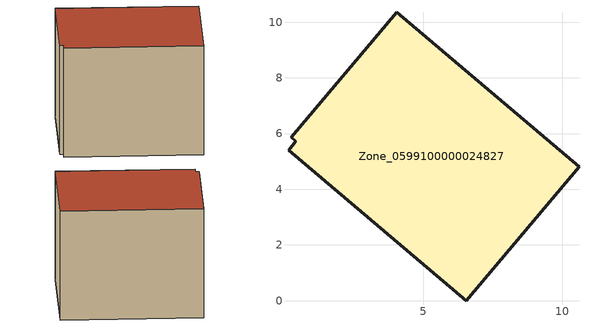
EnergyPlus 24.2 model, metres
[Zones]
Zone_0599100000024827
 floor ground (C_G): 0.43,5.72 0.27,5.87 4.05,10.35 10.6,4.8 6.55,0 0.17,5.41 z0
 wall outside (C_F): 6.55,0 10.6,4.8 4.05,10.35 0.27,5.87 0.43,5.72 0.17,5.41 6.55,0 z0:7.04
 roof outside (C_R): 0.43,5.72 0.17,5.41 6.55,0 10.6,4.8 4.05,10.35 0.27,5.87 z7.04
[BUILDING]
Pand.0599100000024827: North Axis=0; Terrain=City; Loads Convergence Tolerance Value=0.04; Temperature Convergence Tolerance Value=0.4; Solar Distribution=FullExterior; Maximum Number of Warmup Days=25; Minimum Number of Warmup Days=1
[Site:Location]
Rotterdam.The.Hague.AP_ZH_NLD Design_Conditions: Latitude=51.96; Longitude=4.45; Time Zone=1; Elevation=-4.5
[SITE:GROUNDTEMPERATURE:BUILDINGSURFACE]
18, 18, 18, 18, 18, 18, 18, 18, 18, 18, 18, 18
[MATERIAL] Thermal Absorptance=0.9; Solar Absorptance=0.7; Visible Absorptance=0.7
Name | Roughness | Thickness | Conductivity | Density | Specific Heat
G.TC.1946-1964 | MediumSmooth | 0.15 | 1 | 540 | 1210
F.TC.1946-1964 | Rough | 0.3 | 0.857143 | 1920 | 840
R.TC.1946-1964 | MediumRough | 0.2 | 0.235294 | 1500 | 1000
[CONSTRUCTION]
C_G: G.TC.1946-1964
C_F: F.TC.1946-1964
C_R: R.TC.1946-1964
[ZONE]
Zone_0599100000024827: Type=1; Multiplier=1; Ceiling Height=Autocalculate; Volume=Autocalculate; Floor Area=autocalculate; Part of Total Floor Area=Yes
[ZONEINFILTRATION:DESIGNFLOWRATE]
Infil_Zone_0599100000024827: Zone or ZoneList or Space or SpaceList=Zone_0599100000024827; Schedule=AlwaysOn; Design Flow Rate Calculation Method=Flow/Area; Flow Rate per Floor Area=0.003; Constant Term Coefficient=1; Temperature Term Coefficient=0; Velocity Term Coefficient=0; Velocity Squared Term Coefficient=0
[HVACTEMPLATE:ZONE:IDEALLOADSAIRSYSTEM]
Zone_0599100000024827: Maximum Heating Supply Air Temperature=50; Minimum Cooling Supply Air Temperature=13; Maximum Heating Supply Air Humidity Ratio=0.0156; Minimum Cooling Supply Air Humidity Ratio=0.0077; Heating Limit=NoLimit; Cooling Limit=NoLimit; Dehumidification Control Type=ConstantSensibleHeatRatio; Cooling Sensible Heat Ratio=0.7; Dehumidification Setpoint=60; Humidification Control Type=None; Humidification Setpoint=30; Outdoor Air Method=None; Outdoor Air Flow Rate per Person=0.00944; Outdoor Air Flow Rate per Zone Floor Area=0; Outdoor Air Flow Rate per Zone=0; Demand Controlled Ventilation Type=None; Outdoor Air Economizer Type=NoEconomizer; Heat Recovery Type=None; Sensible Heat Recovery Effectiveness=0.7; Latent Heat Recovery Effectiveness=0.65
[ZONECONTROL:THERMOSTAT]
ThermostatControl_Zone_0599100000024827: Zone or ZoneList=Zone_0599100000024827; Control Type Schedule=DualSetpointControlType; Control 1=Thermostat_Zone_0599100000024827; Temperature Difference Between Cutout And Setpoint=0
[THERMOSTATSETPOINT:DUALSETPOINT]
Thermostat_Zone_0599100000024827: Heating Setpoint Temperature Schedule=HeatingSetpoint_Zone_0599100000024827; Cooling Setpoint Temperature Schedule=CoolingSetpoint_Zone_0599100000024827
[SCHEDULE:COMPACT]
HeatingSetpoint_Zone_0599100000024827: Through: 12/31, For: AllDays, Until: 24:00, 21
CoolingSetpoint_Zone_0599100000024827: Through: 12/31, For: AllDays, Until: 24:00, 24
DualSetpointControlType: Through: 12/31, For: AllDays, Until: 24:00, 4
AlwaysOn: Through: 12/31, For: AllDays, Until: 24:00, 1
